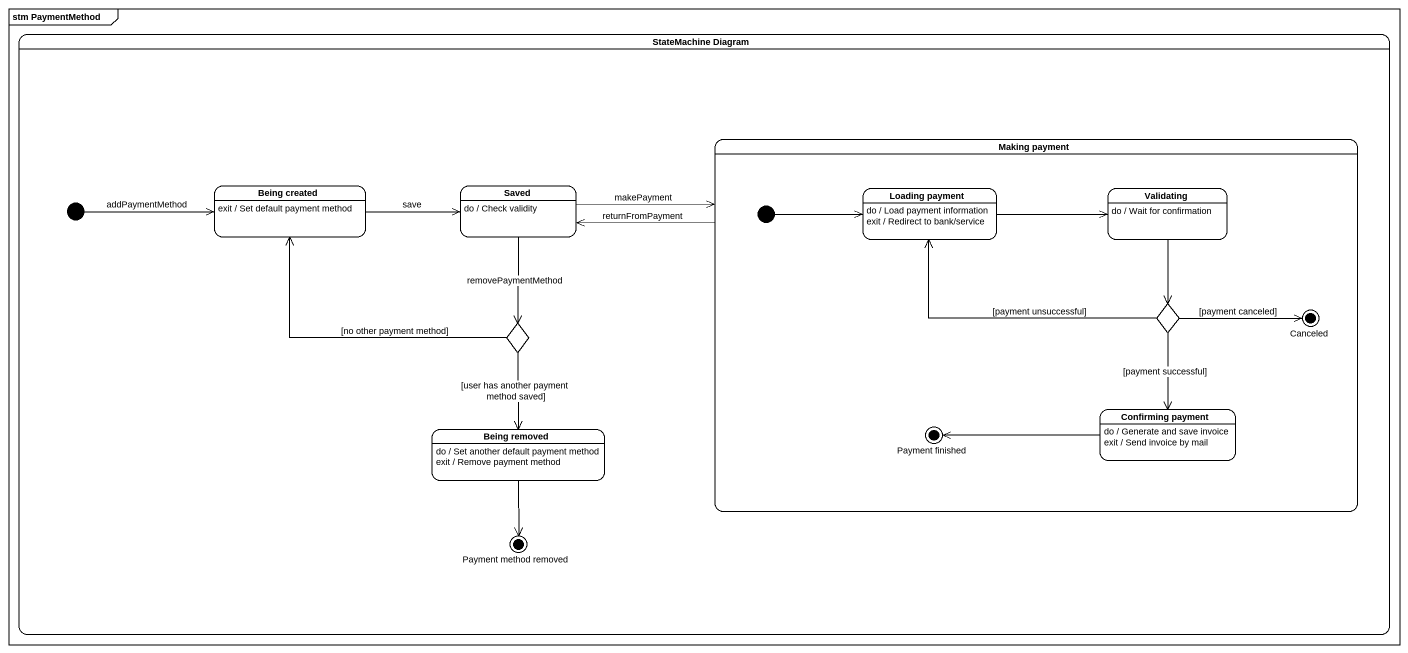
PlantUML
@startuml
mainframe stm PaymentMethod
hide empty description
state "StateMachine Diagram" as StateMachine_Diagram {
  state "Making payment" as Making_payment {
    state "Loading payment" as Loading_payment
    Loading_payment : do / Load payment information
    Loading_payment : exit / Redirect to bank/service
    state Validating
    Validating : do / Wait for confirmation
    state choice1 <<choice>>
    state Canceled <<end>>
    state "Confirming payment" as Confirming_payment
    Confirming_payment : do / Generate and save invoice
    Confirming_payment : exit / Send invoice by mail
    state "Payment finished" as Payment_finished <<end>>
    [*] -right-> Loading_payment
  }
  state "Being created" as Being_created
  Being_created : exit / Set default payment method
  state Saved
  Saved : do / Check validity
  state choice2 <<choice>>
  state "Being removed" as Being_removed
  Being_removed : do / Set another default payment method
  Being_removed : exit / Remove payment method
  state "Payment method removed" as Payment_method_removed <<end>>
  [*] -right-> Being_created : addPaymentMethod
}
Making_payment -left-> Saved : returnFromPayment
Being_created -right-> Saved : save
Saved -right-> Making_payment : makePayment
Saved --> choice2 : removePaymentMethod
Loading_payment -right-> Validating
Validating --> choice1
choice1 -left-> Loading_payment : [payment unsuccessful]
choice1 -right-> Canceled : [payment canceled]
choice1 --> Confirming_payment : [payment successful]
choice2 -left-> Being_created : [no other payment method]
choice2 --> Being_removed : [user has another payment method saved]
Confirming_payment -left-> Payment_finished
Being_removed --> Payment_method_removed
@enduml
